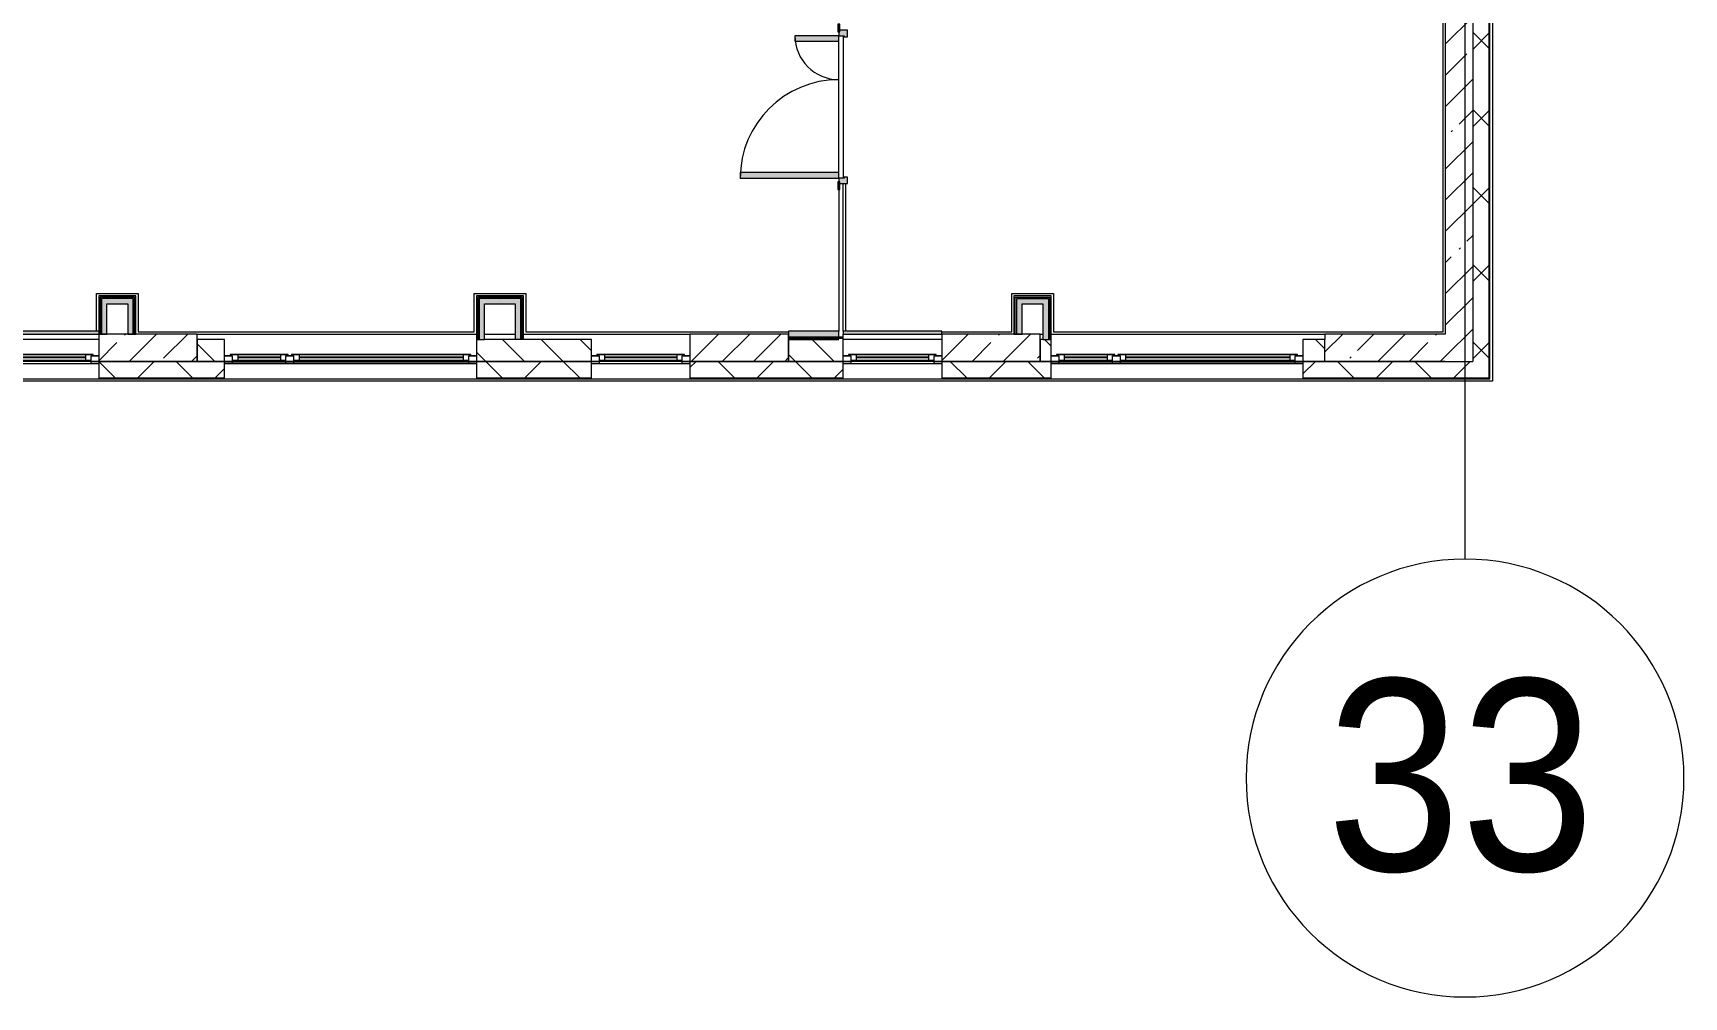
# Model space of a CAD drawing. Header units: millimetres. Extents: x -4060 to 187734, y -8553 to 29000.
# Drawn here: x 172654 to 187734, y -5906 to 2900 of the extents above; entities that cross this region are included whole.
import ezdxf

# ---------------------------------------------------------------- set-up
doc = ezdxf.new("R2010")
doc.units = ezdxf.units.MM
for name, color, linetype, lineweight, true_color in [('A-DOOR-2', 7, 'Continuous', 5, 0xaaaaaa), ('A-DOOR-3', 7, 'Continuous', 5, 0xe2e2e2), ('A-DOOR-FRAM-2', 7, 'Continuous', 5, 0xe2e2e2), ('A-DOOR-FRAM-3', 7, 'Continuous', 5, 0xaaaaaa), ('A-FLOR-1', 7, 'Continuous', 5, 0xaaaaaa), ('I-WALL-20', 7, 'Continuous', 5, 0xe7e7e7), ('I-WALL-21', 7, 'Continuous', 9, 0xe7e7e7)]:
    doc.layers.add(name, color=color, linetype=linetype, lineweight=lineweight, true_color=true_color)
for name, color, linetype, lineweight in [('A-GLAZ-2', 7, 'Continuous', 5), ('A-WALL', 7, 'Continuous', 9), ('A-WALL-9', 7, 'Continuous', 5), ('I-WALL-22', 7, 'Continuous', 5), ('S-COLS-2', 7, 'Continuous', 5), ('Оси', 7, 'Continuous', 9), ('Оси-1', 7, 'Continuous', 20)]:
    doc.layers.add(name, color=color, linetype=linetype, lineweight=lineweight)
doc.styles.add('Arial_1', font='arial.ttf', dxfattribs={"width": 0.9, "height": 1750})
pattern_1 = [(45, (60723.74, 0), (-353.5534, 353.5534), []), (135, (60723.74, 0), (-353.5534, -353.5534), [])]
pattern_2 = [(45, (60723.74, 0), (-285.1231, 285.1231), []), (45, (61008.87, 0), (-285.1231, 285.1231), [504.031, -100.806, 16.764, -84.042])]
pattern_3 = [(45, (60723.74, 0), (-530.33, 530.33), []), (135, (60723.74, 0), (-530.33, -530.33), [])]

# ---------------------------------------------------------------- blocks, each defined once
blk = doc.blocks.new('120_Окно_СКБ_2Ст_Фрамуга сверху - 120_Окно_СКБ_2Ст_2300х2500_h_ ДОО-19727959-1_5_1_птичка')
at = {"layer": 'A-GLAZ-2'}
for p, q in [((-1150, -127), (-1150, -57)), ((-1150, -57), (-1080, -57)), ((1150, -57), (-1150, -57)), ((-1080, -127), (-1150, -127)), ((-1150, -127), (-1100, -127)), ((-1080, -127), (-1100, -127)), ((-1100, -127), (-1100, -137)), ((-1100, -137), (540, -137)), ((540, -137), (-1100, -137)), ((-1080, -57), (-1080, -127)), ((-1080, -57), (1080, -57)), ((520, -87), (-1080, -87)), ((-1080, -87), (-1080, -127)), ((-1030, -137), (-1030, -87)), ((-1030, -107), (470, -107)), ((470, -117), (-1030, -117)), ((470, -137), (470, -87)), ((520, -127), (520, -57)), ((520, -57), (590, -57)), ((520, -127), (520, -87)), ((590, -127), (520, -127)), ((540, -127), (520, -127)), ((540, -127), (570, -127)), ((540, -127), (570, -127)), ((540, -137), (540, -127)), ((590, -127), (570, -127)), ((570, -127), (570, -137)), ((570, -137), (1100, -137)), ((1100, -137), (570, -137)), ((590, -57), (590, -127)), ((1080, -87), (590, -87)), ((590, -87), (590, -127)), ((640, -137), (640, -87)), ((640, -107), (1030, -107)), ((1030, -117), (640, -117)), ((1030, -137), (1030, -87)), ((1080, -127), (1080, -57)), ((1080, -57), (1150, -57)), ((1080, -127), (1080, -87)), ((1150, -127), (1080, -127)), ((1100, -127), (1080, -127)), ((1100, -127), (1150, -127)), ((1100, -137), (1100, -127)), ((1150, -57), (1150, -127))]:
    blk.add_line(p, q, dxfattribs=at)
blk = doc.blocks.new('120_Окно_СКБ_1Ст - 120_Окно_СКБ_1Ст 900х2500_h_ с форточкой-22876038-1_5_1_птичка')
at = {"layer": 'A-GLAZ-2'}
for p, q in [((-450, -127), (-450, -57)), ((-450, -57), (-380, -57)), ((450, -57), (-450, -57)), ((-380, -127), (-450, -127)), ((-450, -127), (-400, -127)), ((-380, -127), (-400, -127)), ((-400, -127), (-400, -137)), ((-400, -137), (400, -137)), ((400, -137), (-400, -137)), ((-380, -57), (-380, -127)), ((380, -87), (-380, -87)), ((-380, -87), (-380, -127)), ((-330, -137), (-330, -87)), ((-330, -107), (330, -107)), ((330, -117), (-330, -117)), ((330, -137), (330, -87)), ((380, -127), (380, -57)), ((380, -57), (450, -57)), ((380, -127), (380, -87)), ((450, -127), (380, -127)), ((400, -127), (380, -127)), ((400, -127), (450, -127)), ((400, -137), (400, -127)), ((450, -57), (450, -127))]:
    blk.add_line(p, q, dxfattribs=at)
blk = doc.blocks.new('110_Дверь_СКБ_2Ст - Д-5_п__в составе перегородки _не входит в спец__-32680960-1_5_1_птичка')
at = {"layer": 'A-DOOR-3'}
for points in [[(-638, 0), (-588, 0), (-588, 901), (-638, 901), (-638, 40)], [(612, 40), (612, 0), (662, 0), (662, 401), (612, 401)]]:
    blk.add_hatch(color=256, dxfattribs=at).paths.add_polyline_path(points)
h = blk.add_hatch(color=256, dxfattribs=at)
h.paths.add_polyline_path([(-688, 0), (-688, -79), (-628, -79), (-628, -49), (-638, -49), (-638, 0)])
h.paths.add_polyline_path([(652, -79), (712, -79), (712, 0), (662, 0), (662, -49), (652, -49)])
at = {"layer": 'A-DOOR-FRAM-2'}
for points in [[(-743, 3), (-743, 0), (-672, 0), (-672, 8), (-743, 8)], [(698, 0), (768, 0), (768, 8), (698, 8)], [(-743, -9), (-688, -9), (-688, -1), (-743, -1)], [(712, -9), (768, -9), (768, -1), (712, -1)]]:
    blk.add_hatch(color=256, dxfattribs=at).paths.add_polyline_path(points)
at = {"layer": 'A-DOOR-2'}
for p, q in [((-638, 901), (-638, 0)), ((-588, 901), (-638, 901)), ((-588, 0), (-588, 901)), ((662, 401), (612, 401)), ((612, 401), (612, 0)), ((662, 0), (662, 401)), ((-638, 0), (-588, 0)), ((612, 0), (662, 0))]:
    blk.add_line(p, q, dxfattribs=at)
for centre, radius, start, end in [((-638, 0), 900, 0, 90), ((662, 0), 400, 90, 180)]:
    blk.add_arc(centre, radius, start, end, dxfattribs=at)
at = {"layer": 'A-DOOR-FRAM-3'}
for p, q in [((-672, 8), (-743, 8)), ((-743, 8), (-743, 0)), ((-743, 0), (-672, 0)), ((-638, 0), (-688, 0)), ((-688, 0), (-688, -79)), ((-672, 0), (-688, 0)), ((-688, 0), (-688, -1)), ((-672, 0), (-672, 8)), ((-672, -1), (-672, 0)), ((-638, -49), (-638, 0)), ((662, 0), (662, -49)), ((712, 0), (662, 0)), ((768, 8), (698, 8)), ((698, 8), (698, 0)), ((712, 0), (698, 0)), ((698, 0), (698, -1)), ((698, 0), (768, 0)), ((712, -79), (712, 0)), ((712, -1), (712, 0)), ((768, 0), (768, 8)), ((-672, -1), (-743, -1)), ((-743, -1), (-743, -9)), ((-743, -9), (-672, -9)), ((-688, -79), (-628, -79)), ((-688, -1), (-672, -1)), ((-672, -9), (-672, -1)), ((-628, -49), (-638, -49)), ((-628, -79), (-628, -49)), ((662, -49), (652, -49)), ((652, -49), (652, -79)), ((652, -79), (712, -79)), ((698, -1), (712, -1)), ((768, -1), (698, -1)), ((698, -1), (698, -9)), ((698, -9), (768, -9)), ((768, -9), (768, -1))]:
    blk.add_line(p, q, dxfattribs=at)
blk = doc.blocks.new('Ось сетки - D8-29747960-1_5_1_птичка')
at = {"layer": 'Оси-1'}
for start, end in [(360, 180), (180, 360)]:
    blk.add_arc((0, 0), 4, start, end, dxfattribs=at)

msp = doc.modelspace()

# ---------------------------------------------------------------- hatches: boundary and pattern name
at = {"layer": 'A-WALL-9'}
h = msp.add_hatch(dxfattribs=at)
h.set_pattern_fill('FP_140', color=256, style=0, pattern_type=2)
h.set_pattern_definition(pattern_1)
h.paths.add_polyline_path([(185953.7, -250), (185953.7, 7700), (185803.7, 7700), (185803.7, -250), (185913.7, -250)])
h.paths.add_polyline_path([(185952.1, 8900), (185953.7, 8900), (185953.7, 10820), (185803.7, 10820), (185803.7, 8900), (185913.7, 8900)])
h.paths.add_polyline_path([(185803.7, 13120), (185953.7, 13120), (185953.7, 13670), (185803.7, 13670), (185803.7, 13293.6)])
h.paths.add_polyline_path([(185803.7, 15220), (185953.7, 15220), (185953.7, 21550), (185803.7, 21550), (185803.7, 15593.2)])
h = msp.add_hatch(dxfattribs=at)
h.set_pattern_fill('FP_122', color=256, style=0, pattern_type=2)
h.set_pattern_definition([(135, (60723.74, 0), (-176.7767, -176.7767), [])])
h.paths.add_polyline_path([(184453.7, -100), (184453.7, 100), (184253.7, 100), (184253.7, -100)])
h.paths.add_polyline_path([(152653.7, -100), (153453.7, -100), (153453.7, 100), (152653.7, 100), (152653.7, -68.4)])
h.paths.add_polyline_path([(155503.7, -100), (155503.7, 100), (155253.7, 100), (155253.7, -100)])
h.paths.add_polyline_path([(157828.7, -100), (158828.7, -100), (158828.7, 100), (157828.7, 100), (157828.7, 70.9)])
h.paths.add_polyline_path([(161553.7, -100), (162453.7, -100), (162453.7, 100), (161553.7, 100), (161553.7, 82.2)])
h.paths.add_polyline_path([(163603.7, -100), (163603.7, 100), (163353.7, 100), (163353.7, -100)])
h.paths.add_polyline_path([(165903.7, -100), (166953.7, -100), (166953.7, 100), (165903.7, 100), (165903.7, -27.9)])
h.paths.add_polyline_path([(181853.7, -100), (181953.7, -100), (181953.7, 100), (181853.7, 100), (181853.7, -11)])
h.paths.add_polyline_path([(170203.7, -100), (170553.7, -100), (170553.7, 100), (170203.7, 100), (170203.7, -65)])
h.paths.add_polyline_path([(180053.7, -100), (180053.7, 100), (179553.7, 100), (179553.7, -100), (179572.8, -100)])
h.paths.add_polyline_path([(172353.7, -100), (172353.7, 100), (171453.7, 100), (171453.7, -100)])
h.paths.add_polyline_path([(174403.7, -100), (174403.7, 100), (174153.7, 100), (174153.7, -100)])
h.paths.add_polyline_path([(177713.9, -100), (177753.7, -100), (177753.7, 100), (176703.7, 100), (176703.7, -100), (176784.4, -100)])
h = msp.add_hatch(dxfattribs=at)
h.set_pattern_fill('FP_140', color=256, style=0, pattern_type=2)
h.set_pattern_definition(pattern_1)
h.paths.add_polyline_path([(184453.7, -250), (185803.7, -250), (185803.7, -100), (184253.7, -100), (184253.7, -250)])
h.paths.add_polyline_path([(181431.8, -250), (181953.7, -250), (181953.7, -100), (180953.7, -100), (180953.7, -250)])
h.paths.add_polyline_path([(149933.7, -250), (151753.7, -250), (151753.7, -100), (149933.7, -100)])
h.paths.add_polyline_path([(168073.7, -250), (168753.7, -250), (168753.7, -100), (167853.7, -100), (167853.7, -250), (167953.7, -250)])
h.paths.add_polyline_path([(172353.7, -250), (172353.7, -100), (171453.7, -100), (171453.7, -250)])
h.paths.add_polyline_path([(173253.7, -250), (174403.7, -250), (174403.7, -100), (173253.7, -100), (173253.7, -210)])
h.paths.add_polyline_path([(176703.7, -250), (177753.7, -250), (177753.7, -100), (176703.7, -100), (176703.7, -210)])
h.paths.add_polyline_path([(170278.1, -250), (170553.7, -250), (170553.7, -100), (170203.7, -100), (170203.7, -250)])
h.paths.add_polyline_path([(178653.7, -250), (180053.7, -250), (180053.7, -100), (178653.7, -100), (178653.7, -210)])
h.paths.add_polyline_path([(155503.7, -250), (155503.7, -100), (154353.7, -100), (154353.7, -250), (154477, -250)])
h.paths.add_polyline_path([(166560.2, -250), (166953.7, -250), (166953.7, -100), (165903.7, -100), (165903.7, -250)])
h.paths.add_polyline_path([(157803.7, -250), (158853.7, -250), (158853.7, -100), (157803.7, -100), (157803.7, -210)])
h.paths.add_polyline_path([(162842.3, -250), (163603.7, -250), (163603.7, -100), (161553.7, -100), (161553.7, -250), (161912.8, -250)])
h.paths.add_polyline_path([(159753.7, -250), (160653.7, -250), (160653.7, -100), (159753.7, -100), (159753.7, -210)])
h.paths.add_polyline_path([(152653.7, -250), (153453.7, -250), (153453.7, -100), (152653.7, -100), (152653.7, -210)])
at = {"layer": 'I-WALL-20'}
for points in [[(173278.7, 150), (173328.7, 150), (173328.7, 475), (173278.7, 475), (173278.7, 170)], [(173518.7, 425), (173568.7, 425), (173568.7, 475), (173328.7, 475), (173328.7, 425)], [(176778.7, 100), (176778.7, 475), (176728.7, 475), (176728.7, 100)], [(177058.7, 425), (177108.7, 425), (177108.7, 475), (176778.7, 475), (176784.4, 425)], [(173568.7, 150), (173568.7, 425), (173518.7, 425), (173518.7, 150), (173531.2, 150)], [(177058.7, 100), (177108.7, 100), (177108.7, 425), (177058.7, 425), (177058.7, 146.6)]]:
    msp.add_hatch(color=256, dxfattribs=at).paths.add_polyline_path(points)
at = {"layer": 'I-WALL-21'}
for points in [[(181688.7, 425), (181878.7, 425), (181878.7, 475), (181638.7, 475), (181638.7, 425)], [(181896.5, 100), (181928.7, 100), (181928.7, 475), (181878.7, 475), (181878.7, 100)], [(181688.7, 150), (181688.7, 425), (181638.7, 425), (181638.7, 150)], [(172353.7, 125), (172353.7, 150), (173253.7, 150), (173253.7, 175), (170473.7, 170), (170473.7, 125), (170553.7, 125), (170553.7, 150), (171453.7, 150), (171453.7, 125)]]:
    msp.add_hatch(color=256, dxfattribs=at).paths.add_polyline_path(points)
h = msp.add_hatch(color=256, dxfattribs=at)
h.paths.add_polyline_path([(180013.7, 125), (180013.7, 175), (179553.7, 170), (179553.7, 125), (179572.8, 125)])
h.paths.add_polyline_path([(180502.3, 150), (180953.7, 150), (180953.7, 175), (180053.7, 170), (180053.7, 150), (180073.7, 150)])
at = {"layer": 'I-WALL-22'}
h = msp.add_hatch(dxfattribs=at)
h.set_pattern_fill('FP_121', color=256, style=0, pattern_type=2)
h.set_pattern_definition(pattern_2)
h.paths.add_polyline_path([(185553.7, -100), (185803.7, -100), (185803.7, 7700), (185553.7, 7700), (185553.7, 70.9)])
h = msp.add_hatch(dxfattribs=at)
h.set_pattern_fill('FP_218', color=256, style=0, pattern_type=2)
h.set_pattern_definition(pattern_3)
h.paths.add_polyline_path([(173581.2, 150), (173579, 475), (173568.7, 475), (173568.7, 150)])
h = msp.add_hatch(dxfattribs=at)
h.set_pattern_fill('FP_218', color=256, style=0, pattern_type=2)
h.set_pattern_definition(pattern_3)
h.paths.add_polyline_path([(173593.7, 150), (173593.7, 487.5), (173581.2, 487.5), (173581.2, 150)])
h = msp.add_hatch(dxfattribs=at)
h.set_pattern_fill('FP_218', color=256, style=0, pattern_type=2)
h.set_pattern_definition(pattern_3)
h.paths.add_polyline_path([(176716.2, 100), (176716.2, 500), (176703.7, 500), (176703.7, 100)])
h = msp.add_hatch(dxfattribs=at)
h.set_pattern_fill('FP_218', color=256, style=0, pattern_type=2)
h.set_pattern_definition(pattern_3)
h.paths.add_polyline_path([(177121.2, 487.5), (177133.7, 487.5), (177133.7, 500), (176716.2, 500), (176716.2, 487.5), (177108.7, 487.5)])
h = msp.add_hatch(dxfattribs=at)
h.set_pattern_fill('FP_218', color=256, style=0, pattern_type=2)
h.set_pattern_definition(pattern_3)
h.paths.add_polyline_path([(176716.2, 100), (176728.7, 100), (176728.7, 487.5), (176716.2, 487.5), (176716.2, 134.3)])
h = msp.add_hatch(dxfattribs=at)
h.set_pattern_fill('FP_218', color=256, style=0, pattern_type=2)
h.set_pattern_definition(pattern_3)
h.paths.add_polyline_path([(176778.7, 475), (177121.2, 475), (177121.2, 487.5), (176728.7, 487.5), (176728.7, 475)])
h = msp.add_hatch(dxfattribs=at)
h.set_pattern_fill('FP_218', color=256, style=0, pattern_type=2)
h.set_pattern_definition(pattern_3)
h.paths.add_polyline_path([(177121.2, 100), (177121.2, 475), (177108.7, 475), (177108.7, 100)])
h = msp.add_hatch(dxfattribs=at)
h.set_pattern_fill('FP_218', color=256, style=0, pattern_type=2)
h.set_pattern_definition(pattern_3)
h.paths.add_polyline_path([(177121.2, 100), (177133.7, 100), (177133.7, 487.5), (177121.2, 487.5), (177121.2, 148.8)])
h = msp.add_hatch(dxfattribs=at)
h.set_pattern_fill('FP_218', color=256, style=0, pattern_type=2)
h.set_pattern_definition(pattern_3)
h.paths.add_polyline_path([(181928.7, 100), (181941.2, 100), (181941.2, 487.5), (181928.7, 487.5), (181928.7, 128.7)])
h = msp.add_hatch(dxfattribs=at)
h.set_pattern_fill('FP_218', color=256, style=0, pattern_type=2)
h.set_pattern_definition(pattern_3)
h.paths.add_polyline_path([(181953.7, 100), (181953.7, 500), (181941.2, 500), (181941.2, 100)])
h = msp.add_hatch(dxfattribs=at)
h.set_pattern_fill('FP_218', color=256, style=0, pattern_type=2)
h.set_pattern_definition(pattern_3)
h.paths.add_polyline_path([(180013.7, 112.5), (180053.7, 112.5), (180053.7, 125), (179553.7, 125), (179553.7, 112.5), (180011.2, 112.5)])
h = msp.add_hatch(dxfattribs=at)
h.set_pattern_fill('FP_218', color=256, style=0, pattern_type=2)
h.set_pattern_definition(pattern_3)
h.paths.add_polyline_path([(180013.7, 100), (180053.7, 100), (180053.7, 112.5), (179553.7, 112.5), (179553.7, 100), (179572.8, 100)])
h = msp.add_hatch(dxfattribs=at)
h.set_pattern_fill('FP_121', color=256, style=0, pattern_type=2)
h.set_pattern_definition(pattern_2)
h.paths.add_polyline_path([(185149.7, -100), (185553.7, -100), (185553.7, 150), (184453.7, 150), (184453.7, -100)])
at = {"layer": 'S-COLS-2'}
h = msp.add_hatch(dxfattribs=at)
h.set_pattern_fill('FP_121', color=256, style=0, pattern_type=2)
h.set_pattern_definition(pattern_2)
h.paths.add_polyline_path([(173996, -100), (174153.7, -100), (174153.7, 150), (173253.7, 150), (173253.7, -100)])
h = msp.add_hatch(dxfattribs=at)
h.set_pattern_fill('FP_121', color=256, style=0, pattern_type=2)
h.set_pattern_definition(pattern_2)
h.paths.add_polyline_path([(179553.7, -100), (179553.7, 150), (178653.7, 150), (178653.7, -100)])
h = msp.add_hatch(dxfattribs=at)
h.set_pattern_fill('FP_121', color=256, style=0, pattern_type=2)
h.set_pattern_definition(pattern_2)
h.paths.add_polyline_path([(181853.7, -100), (181853.7, 150), (180953.7, 150), (180953.7, -100), (181431.8, -100)])

# ---------------------------------------------------------------- linework, layer by layer
at = {"layer": 'A-FLOR-1'}
for p, q in [((185533.7, 170), (185533.7, 7721)), ((180073.7, 1525), (180073.7, 175)), ((173233.7, 174.4), (173233.7, 520)), ((173233.7, 520), (173613.7, 520)), ((173613.7, 520), (173613.7, 170)), ((176683.7, 170), (176683.7, 520)), ((176683.7, 520), (177153.7, 520)), ((177153.7, 520), (177153.7, 170)), ((181593.7, 170), (181593.7, 520)), ((181593.7, 520), (181973.7, 520)), ((181973.7, 520), (181973.7, 170)), ((173613.7, 170), (176683.7, 170)), ((177153.7, 170), (179553.7, 170)), ((180953.7, 170), (181593.7, 170)), ((181973.7, 170), (185533.7, 170))]:
    msp.add_line(p, q, dxfattribs=at)
at = {"layer": 'A-WALL'}
for p, q in [((185953.7, -250), (185953.7, 7700)), ((185956.7, -253), (185956.7, 7700)), ((173266.2, 487.5), (173266.2, 150)), ((173581.2, 487.5), (173266.2, 487.5)), ((173278.7, 475), (173278.7, 150)), ((173568.7, 475), (173278.7, 475)), ((173568.7, 150), (173568.7, 475)), ((173581.2, 150), (173581.2, 487.5)), ((176716.2, 487.5), (176716.2, 100)), ((177121.2, 487.5), (176716.2, 487.5)), ((176728.7, 475), (176728.7, 100)), ((177108.7, 475), (176728.7, 475)), ((177108.7, 100), (177108.7, 475)), ((177121.2, 100), (177121.2, 487.5)), ((181626.2, 487.5), (181941.2, 487.5)), ((181626.2, 150), (181626.2, 487.5)), ((181638.7, 475), (181928.7, 475)), ((181638.7, 150), (181638.7, 475)), ((181928.7, 475), (181928.7, 100)), ((181941.2, 487.5), (181941.2, 100)), ((180013.7, 125), (180013.7, 175)), ((180053.7, 175), (180053.7, 150)), ((179553.7, 125), (180053.7, 125)), ((179553.7, 112.5), (180053.7, 112.5)), ((179553.7, 100), (179553.7, 100)), ((179553.7, 100), (180013.7, 100)), ((184453.7, -100), (184453.7, 100)), ((174153.7, -100), (174403.7, -100)), ((174403.7, -100), (174153.7, -100)), ((176703.7, -100), (177753.7, -100)), ((177753.7, -100), (176703.7, -100)), ((179553.7, -100), (180053.7, -100)), ((180053.7, -100), (179553.7, -100)), ((181853.7, -100), (181953.7, -100)), ((181953.7, -100), (181853.7, -100)), ((184453.7, -100), (184253.7, -100)), ((184253.7, -100), (185553.7, -100)), ((173253.7, -250), (174403.7, -250)), ((173253.7, -253), (174403.7, -253)), ((176703.7, -250), (177753.7, -250)), ((176703.7, -253), (177753.7, -253)), ((178653.7, -250), (180053.7, -250)), ((178653.7, -253), (180053.7, -253)), ((180953.7, -250), (181953.7, -250)), ((180953.7, -253), (181953.7, -253)), ((184253.7, -250), (185953.7, -250)), ((184253.7, -253), (185956.7, -253))]:
    msp.add_line(p, q, dxfattribs=at)
at = {"layer": 'A-WALL-9'}
for p, q in [((185983.7, 11722), (185983.7, -280)), ((185961.7, -258), (185961.7, 10820)), ((185803.7, 8900), (185803.7, -100)), ((174403.7, 100), (174153.7, 100)), ((174153.7, 100), (174153.7, -100)), ((174403.7, -258), (174403.7, 100)), ((176703.7, 100), (176703.7, -258)), ((177753.7, 100), (176778.7, 100)), ((177753.7, -258), (177753.7, 100)), ((179553.7, 100), (179553.7, -100)), ((180053.7, -258), (180053.7, 100)), ((181878.7, 100), (181853.7, 100)), ((181853.7, 100), (181853.7, -100)), ((181953.7, -258), (181953.7, 100)), ((184453.7, 100), (184253.7, 100)), ((184253.7, 100), (184253.7, -258)), ((174153.7, -100), (172353.7, -100)), ((173253.7, -100), (173253.7, -258)), ((174403.7, -100), (176703.7, -100)), ((179553.7, -100), (177753.7, -100)), ((178653.7, -100), (178653.7, -258)), ((181853.7, -100), (180053.7, -100)), ((180953.7, -100), (180953.7, -258)), ((181953.7, -100), (184253.7, -100)), ((185553.7, -100), (184453.7, -100)), ((170203.7, -258), (173253.7, -258)), ((185983.7, -280), (170203.7, -280)), ((173253.7, -258), (185961.7, -258))]:
    msp.add_line(p, q, dxfattribs=at)
at = {"layer": 'I-WALL-22'}
for p, q in [((185553.7, 8900), (185553.7, 150)), ((180013.7, 1575), (180013.7, 2875)), ((180053.7, 2875), (180053.7, 1575)), ((180053.7, 175), (180053.7, 1525)), ((180013.7, 1470), (180013.7, 175)), ((173253.7, 500), (173253.7, 150)), ((173593.7, 500), (173253.7, 500)), ((173593.7, 150), (173593.7, 500)), ((176703.7, 500), (176703.7, 100)), ((177133.7, 500), (176703.7, 500)), ((177133.7, 100), (177133.7, 500)), ((181953.7, 500), (181613.7, 500)), ((181613.7, 500), (181613.7, 150)), ((181953.7, 100), (181953.7, 500)), ((173328.7, 150), (173328.7, 425)), ((173328.7, 425), (173518.7, 425)), ((173518.7, 425), (173518.7, 150)), ((176778.7, 100), (176778.7, 425)), ((176778.7, 425), (177058.7, 425)), ((177058.7, 425), (177058.7, 100)), ((181688.7, 425), (181878.7, 425)), ((181688.7, 150), (181688.7, 425)), ((181878.7, 425), (181878.7, 100)), ((173253.7, 175), (170473.7, 175)), ((180013.7, 175), (179553.7, 175)), ((179553.7, 175), (179553.7, 100)), ((180953.7, 175), (180053.7, 175)), ((180953.7, 150), (180953.7, 175)), ((172353.7, 150), (173253.7, 150)), ((173253.7, 100), (172353.7, 100)), ((173253.7, 150), (173328.7, 150)), ((173518.7, 150), (173593.7, 150)), ((174153.7, 150), (176703.7, 150)), ((176703.7, 100), (176778.7, 100)), ((176784.4, 150), (177058.7, 150)), ((177133.7, 150), (178653.7, 150)), ((180053.7, 100), (180053.7, 150)), ((180053.7, 150), (180953.7, 150)), ((180953.7, 100), (180053.7, 100)), ((181613.7, 150), (181688.7, 150)), ((181853.7, 150), (181878.7, 150)), ((181878.7, 100), (181953.7, 100)), ((181953.7, 150), (184453.7, 150)), ((185553.7, 150), (184453.7, 150)), ((184453.7, 150), (184453.7, 100)), ((173253.7, -100), (172353.7, -100)), ((176703.7, -100), (174403.7, -100)), ((178653.7, -100), (177753.7, -100)), ((180953.7, -100), (180053.7, -100)), ((184253.7, -100), (181953.7, -100)), ((185553.7, -100), (185803.7, -100))]:
    msp.add_line(p, q, dxfattribs=at)
at = {"layer": 'S-COLS-2'}
for p, q in [((174153.7, 150), (173253.7, 150)), ((173253.7, 150), (173253.7, -100)), ((174153.7, 100), (174153.7, 150)), ((174153.7, -100), (174153.7, 100)), ((179553.7, 150), (178653.7, 150)), ((178653.7, 150), (178653.7, -100)), ((179553.7, 100), (179553.7, 150)), ((179553.7, -100), (179553.7, 100)), ((181853.7, 150), (180953.7, 150)), ((180953.7, 150), (180953.7, -100)), ((181853.7, 100), (181853.7, 150)), ((181853.7, -100), (181853.7, 100)), ((173253.7, -100), (174153.7, -100)), ((178653.7, -100), (179553.7, -100)), ((180953.7, -100), (181853.7, -100))]:
    msp.add_line(p, q, dxfattribs=at)
at = {"layer": 'Оси'}
msp.add_line((185733.7, -1906.3), (185733.7, 9979), dxfattribs=at)

# ---------------------------------------------------------------- block references
at = {"layer": 'A-DOOR-2', "rotation": 90}
msp.add_blockref('110_Дверь_СКБ_2Ст - Д-5_п__в составе перегородки _не входит в спец__-32680960-1_5_1_птичка', (180013.2, 2212.5), dxfattribs=at)
at = {"layer": 'A-GLAZ-2', "rotation": 180}
for name, p in [('120_Окно_СКБ_1Ст - 120_Окно_СКБ_1Ст 900х2500_h_ с форточкой-22876038-1_5_1_птичка', (172803.7, -175)), ('120_Окно_СКБ_2Ст_Фрамуга сверху - 120_Окно_СКБ_2Ст_2300х2500_h_ ДОО-19727959-1_5_1_птичка', (175553.7, -175)), ('120_Окно_СКБ_1Ст - 120_Окно_СКБ_1Ст 900х2500_h_ с форточкой-22876038-1_5_1_птичка', (178203.7, -175)), ('120_Окно_СКБ_1Ст - 120_Окно_СКБ_1Ст 900х2500_h_ с форточкой-22876038-1_5_1_птичка', (180503.7, -175)), ('120_Окно_СКБ_2Ст_Фрамуга сверху - 120_Окно_СКБ_2Ст_2300х2500_h_ ДОО-19727959-1_5_1_птичка', (183103.7, -175))]:
    msp.add_blockref(name, p, dxfattribs=at)
at = {"layer": 'Оси-1', "xscale": 499.9999999999995, "yscale": 499.9999999999995, "zscale": 499.9999999999995}
msp.add_blockref('Ось сетки - D8-29747960-1_5_1_птичка', (185733.7, -3906.3), dxfattribs=at)

# ---------------------------------------------------------------- texts
at = {"layer": 'Оси', "insert": (184470.7, -3003), "char_height": 1750, "width": 3030.379, "attachment_point": 1, "style": 'Arial_1'}
msp.add_mtext('33', dxfattribs=at)

doc.saveas('drawing.dxf')
